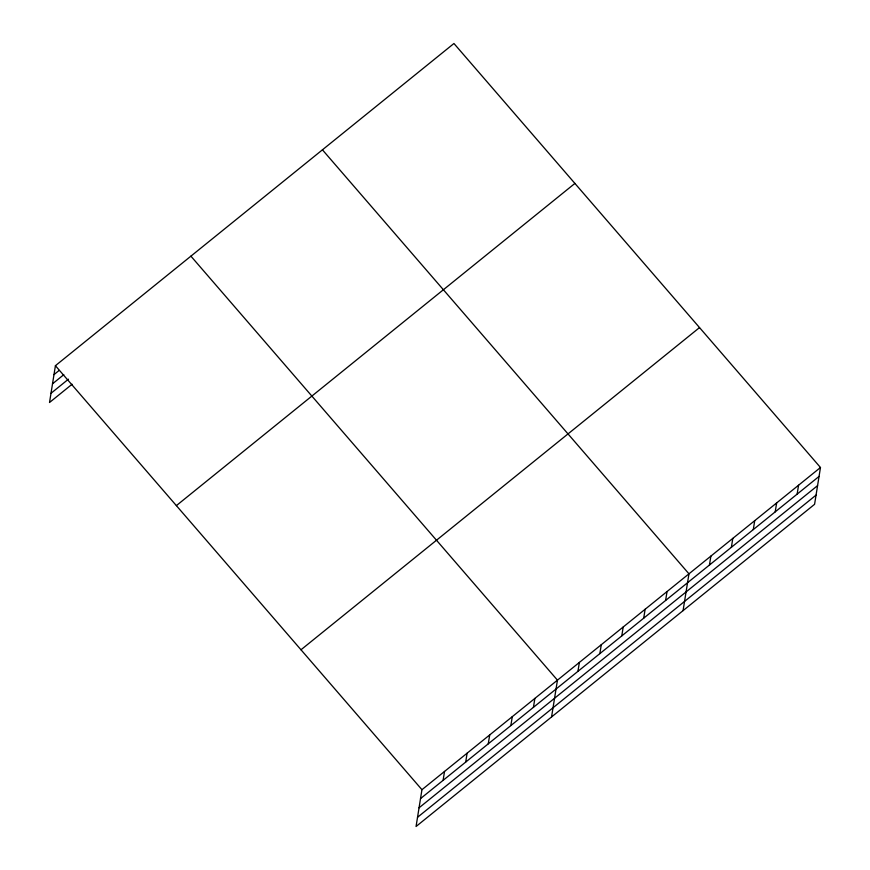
<?xml version="1.0" encoding="UTF-8"?>
<svg xmlns="http://www.w3.org/2000/svg" width="870" height="870" viewBox="0 0 870 870"><rect width="100%" height="100%" fill="white"/><g stroke="black" fill="none" stroke-linecap="round" stroke-linejoin="round"><path stroke-width="1.3" d="M820.475 467.505L421.95 789.699L416.056 826.5L814.581 504.306L820.475 467.505L453.944 43.5L55.419 365.694L49.525 402.495L72.101 384.235M443.102 780.357L444.526 771.44M465.689 762.098L467.114 753.181M488.266 743.839L489.701 734.932M510.853 725.58L512.278 716.673M533.44 707.321L534.865 698.414M551.558 716.956L557.452 680.155L190.911 256.15M577.941 671.346L579.366 662.429M599.854 653.631L601.29 644.713M621.778 635.905L623.203 626.998M643.702 618.189L645.127 609.272M665.615 600.463L667.04 591.557M683.07 610.631L688.964 573.83L322.433 149.825M709.452 565.021L710.888 556.115M731.376 547.306L732.801 538.389M753.289 529.58L754.725 520.673M775.213 511.864L776.638 502.947M797.137 494.138L798.562 485.232M53.983 374.611L59.116 370.457M52.515 383.811L63.804 374.676M50.993 393.294L68.447 379.179M176.371 505.622L574.907 183.418M300.987 649.781L699.523 327.588M420.514 798.616L819.051 476.423M419.046 807.817L817.582 485.623M417.524 817.3L816.06 495.106M55.419 365.694L421.95 789.699"/></g></svg>
